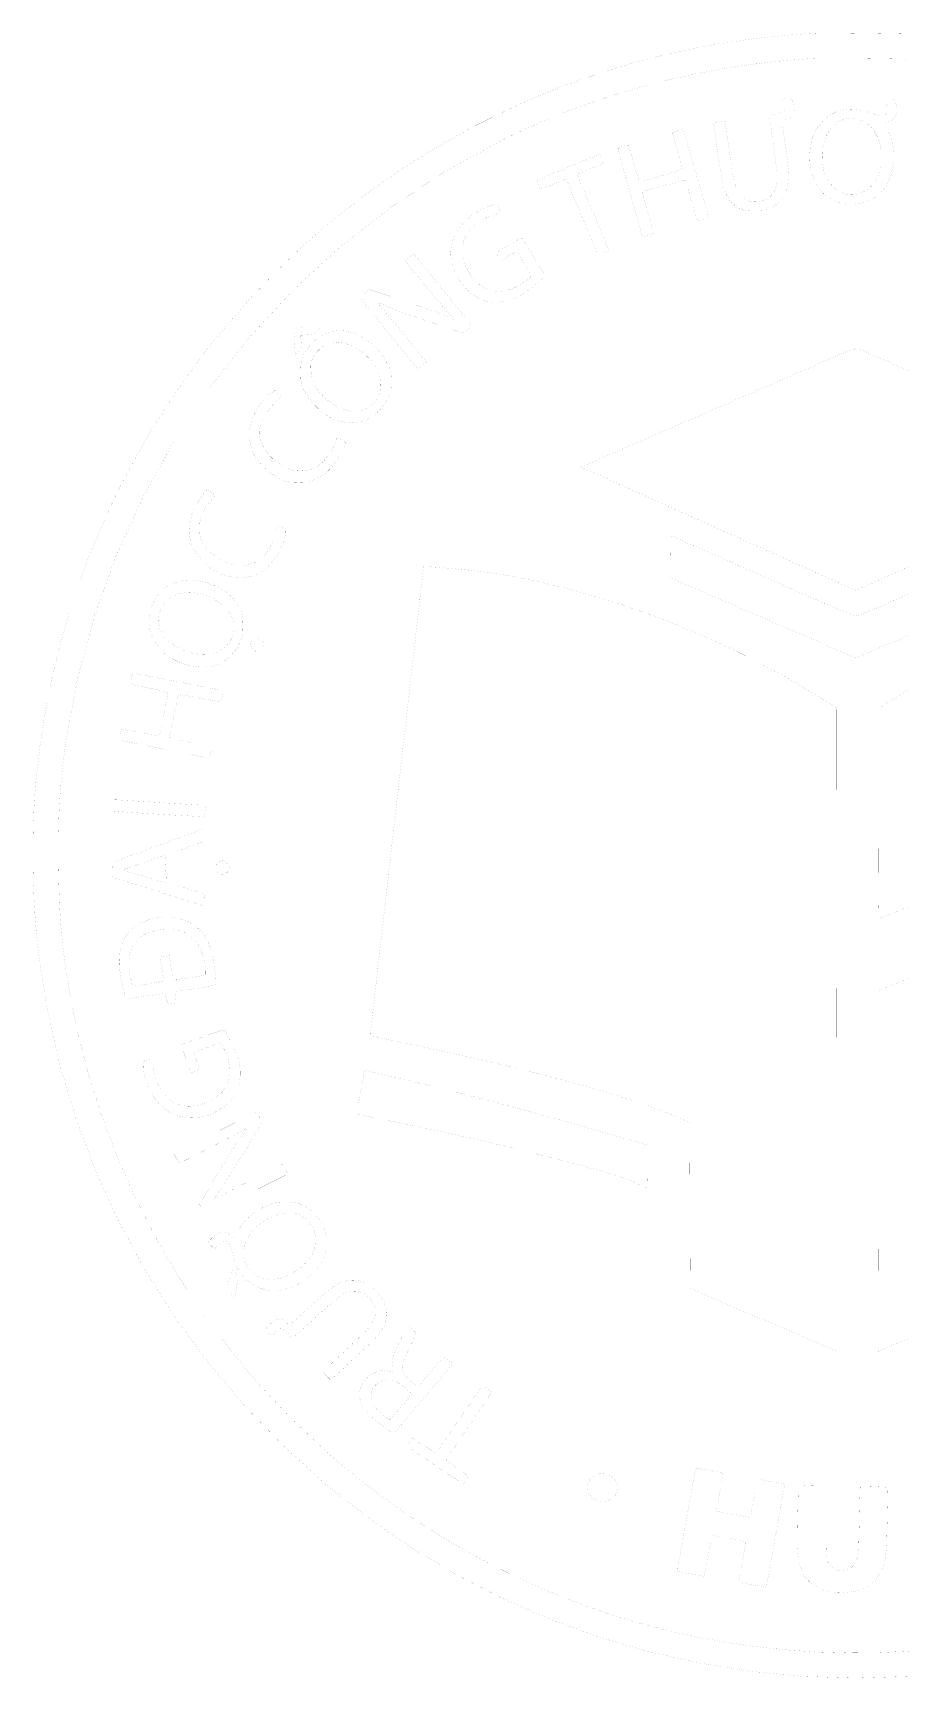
# Model space of a CAD drawing. Header units: millimetres. Extents: x 50 to 464, y 50 to 192.
# Drawn here: x 397.11 to 418.18, y 104.7 to 144.69 of the extents above; entities that cross this region are included whole.
import ezdxf

# ---------------------------------------------------------------- set-up
doc = ezdxf.new("R2010")
doc.units = ezdxf.units.MM
doc.layers.add('Multi-Layer', color=7, linetype='Continuous', true_color=0x14ff14)

msp = doc.modelspace()

# ---------------------------------------------------------------- linework, layer by layer
at = {"layer": 'Multi-Layer', "const_width": 0.001}
for points in [[(420.949, 135.374, 0.000089), (419.149, 136.156, 0.000008), (417.265, 136.974, 0.00733), (417.177, 137.011, 0.176792), (417.093, 137.013, 0.014629), (416.882, 136.937, 0.007657), (416.506, 136.78, 0.000625), (415.527, 136.355, -0.000071), (414.895, 136.079, -0.000084), (414.296, 135.818, -0.000074), (413.79, 135.598, -0.000525), (413.545, 135.492, 0.00024), (412.991, 135.252, 0.000042), (411.951, 134.801, 0.000023), (410.87, 134.331, 0.000662), (410.59, 134.21), (410.424, 134.137), (410.515, 134.099, -0.005916), (410.584, 134.069, -0.000052), (411.105, 133.836, -0.000182), (411.703, 133.568, -0.000117), (412.395, 133.257, 0.000024), (413.187, 132.901, 0.000016), (414.089, 132.496, 0.000016), (414.96, 132.105, 0.000032), (415.648, 131.796), (417.111, 131.139), (418.487, 131.757, -0.00006), (419.094, 132.03, -0.000041), (419.782, 132.339, -0.000041)], [(418.327, 144.668, 0.001303), (417.367, 144.683, 0.001338), (416.409, 144.692, 0.017313), (416.052, 144.683, 0.019052), (414.29, 144.506, 0.021836), (412.626, 144.2, 0.021994), (411.006, 143.753, 0.019894), (409.375, 143.151, 0.010281), (408.946, 142.963, 0.004764), (408.397, 142.702, 0.004776), (407.845, 142.427, 0.008936), (407.404, 142.191, 0.029788), (405.404, 140.916, 0.029525), (403.563, 139.409, 0.029493), (401.91, 137.693, 0.029577), (400.473, 135.797, 0.03073), (399.221, 133.649, 0.031313), (398.25, 131.378, 0.031321), (397.571, 129.004, 0.030782), (397.188, 126.549, 0.015209), (397.122, 125.495, 0.012382), (397.114, 124.364, 0.012347), (397.162, 123.23, 0.014805), (397.265, 122.166, 0.05079), (398.17, 118.255, 0.050674), (399.846, 114.603, 0.050454), (402.23, 111.349, 0.049479), (405.231, 108.615, 0.048541), (408.472, 106.66, 0.047669), (412.047, 105.352, 0.047559), (415.814, 104.743, 0.047851), (419.62, 104.859, 0.031924)], [(419.734, 105.49, -0.027558), (417.608, 105.318, -0.027515), (415.473, 105.381, -0.027242), (413.35, 105.678, -0.030867), (411.085, 106.269, -0.030599), (408.903, 107.135, -0.030451), (406.834, 108.266, -0.029899), (404.903, 109.646, -0.0012), (404.673, 109.834, -0.005605), (404.542, 109.943, -0.004942), (404.406, 110.062, -0.000793), (404.144, 110.296, -0.042439), (401.922, 112.656, -0.041774), (400.118, 115.369, -0.04177), (398.789, 118.345, -0.042414), (397.982, 121.485, -0.008872), (397.873, 122.21, -0.011381), (397.8, 122.88, -0.010842), (397.755, 123.579, -0.006957), (397.731, 124.391, -0.007377), (397.731, 125.256, -0.011222), (397.759, 126.007, -0.011737), (397.82, 126.73, -0.009269), (397.918, 127.509, -0.061067), (399.136, 131.988, -0.060091), (401.406, 136.066, -0.059919), (404.586, 139.498, -0.060069), (408.488, 142.074, -0.02548), (410.212, 142.83, -0.02454), (412.026, 143.416, -0.024286), (413.907, 143.827, -0.023731), (415.834, 144.057, -0.017538), (416.364, 144.077, -0.0032), (417.346, 144.072, -0.003084), (418.328, 144.055, -0.019425)], [(420.26, 131.876, -0.000157), (418.026, 130.892, -0.004514), (417.448, 130.644, -0.012166), (417.152, 130.528, -0.173792), (417.04, 130.528, -0.014756), (416.985, 130.549, -0.001273), (416.846, 130.608, -0.001678), (416.682, 130.679, -0.001301), (416.503, 130.758, 0.000462), (415.944, 131.004, 0.000039), (414.502, 131.639, 0.000018), (412.974, 132.312, 0.001271), (412.72, 132.422, 0.004159), (412.678, 132.44, 0.007079), (412.643, 132.454, 0.002105), (412.613, 132.465, 0.490844), (412.611, 132.464, 0.022263), (412.611, 132.46, 0.00001), (412.609, 132.312, 0.000151), (412.607, 132.148, 0.000092), (412.604, 131.954), (412.599, 131.449), (414.824, 130.485, 0.000241), (415.68, 130.115, 0.000391), (416.407, 129.802, 0.000041), (417.058, 129.522, 0.037392), (417.089, 129.511, 0.162463), (417.136, 129.514, 0.001635), (417.449, 129.643, 0.00363), (417.888, 129.829, 0.000879), (418.61, 130.144, -0.000779)], [(419.121, 122.014, -0.000043), (418.709, 121.844, -0.000043), (418.343, 121.694, -0.000147), (418.105, 121.596), (417.651, 121.409), (417.651, 117.028, 0.000212), (417.651, 115.348, 0.000353), (417.654, 113.934, 0.000005), (417.656, 112.651, 0.413546), (417.661, 112.647, 0.100725), (417.677, 112.65, 0.000027), (418.364, 112.942, 0.000481)], [(418.923, 130.28, -0.000075), (419.687, 130.611, -0.000105)], [(420.068, 129.642, 0.030124), (417.887, 128.416), (417.651, 128.263), (417.651, 125.709, 0.000481), (417.652, 124.384, 0.002664), (417.657, 123.672, 0.000753), (417.664, 123.18, 0.527351), (417.683, 123.168, -0.003254), (417.774, 123.204, -0.000015), (418.734, 123.579, -0.000065), (419.606, 123.92, -0.000499)]]:
    msp.add_lwpolyline(points, format="xyb", dxfattribs=at)
for points in [[(415.412, 143.107, 0.003304), (415.382, 143.096, 0.004755), (415.356, 143.086, 0.002591), (415.334, 143.078, 0.073411), (415.329, 143.075, 0.319997), (415.327, 143.07, 0.009341), (415.335, 143.049, 0.015498), (415.346, 143.024, 0.009649), (415.361, 142.995, -0.044301), (415.388, 142.929, -0.071967), (415.398, 142.868, -0.091275), (415.389, 142.819, -0.133337), (415.364, 142.782, -0.086706), (415.341, 142.769, -0.014462), (415.293, 142.754, -0.015477), (415.235, 142.738, -0.013166), (415.172, 142.725, 0.011306), (415.09, 142.709, 0.058743), (415.046, 142.694, 0.125357), (415.024, 142.675, 0.155661), (415.016, 142.649, 0.032258), (415.018, 142.613, 0.000599), (415.043, 142.425, 0.00147), (415.072, 142.206, 0.000982), (415.108, 141.955, -0.006194), (415.167, 141.493, -0.023413), (415.188, 141.203, -0.037915), (415.177, 141.002, -0.08102), (415.133, 140.854, -0.062445), (415.074, 140.764, -0.06216), (414.995, 140.691, -0.058399), (414.896, 140.636, -0.045219), (414.778, 140.6, -0.050244), (414.647, 140.586, -0.073181), (414.532, 140.603, -0.073571), (414.427, 140.651, -0.051392), (414.325, 140.734, -0.082566), (414.234, 140.862, -0.049311), (414.168, 141.038, -0.025415), (414.109, 141.319, -0.004495), (414.029, 141.853), (413.931, 142.55), (413.802, 142.534, 0.006703), (413.752, 142.527, 0.009582), (413.707, 142.519, 0.005985), (413.67, 142.511, 0.128877), (413.661, 142.506, 0.246122), (413.656, 142.495, 0.00038), (413.683, 142.279, 0.002802), (413.715, 142.035, 0.001711), (413.756, 141.747, 0.004817), (413.838, 141.211, 0.027232), (413.9, 140.929, 0.051114), (413.972, 140.744, 0.061775), (414.076, 140.591, 0.039212), (414.195, 140.476, 0.07641), (414.307, 140.409, 0.069068), (414.442, 140.374, 0.027144), (414.635, 140.363, 0.009082), (414.785, 140.366, 0.043649), (414.87, 140.376, 0.050883), (414.946, 140.4, 0.015183), (415.056, 140.452, 0.064318), (415.246, 140.583, 0.085201), (415.377, 140.747, 0.078983), (415.452, 140.956, 0.047375), (415.476, 141.218, 0.021202), (415.471, 141.325, 0.004634), (415.453, 141.509, 0.004818), (415.428, 141.721, 0.004606), (415.399, 141.936, -0.001369), (415.337, 142.374, -0.032268), (415.328, 142.498, -0.157552), (415.346, 142.556, -0.184632), (415.393, 142.588, 0.115785), (415.522, 142.651, 0.137559), (415.6, 142.761, 0.122365), (415.614, 142.907, 0.081053), (415.562, 143.068, 0.025521), (415.534, 143.116, 0.187145), (415.513, 143.131, 0.137883), (415.484, 143.131, 0.011818)], [(417.906, 143.063, 0.049563), (417.882, 143.053, 0.075557), (417.863, 143.039, 0.097859), (417.853, 143.024, 0.161695), (417.852, 143.008, -0.022707), (417.872, 142.91, -0.047891), (417.877, 142.832, -0.064434), (417.867, 142.772, -0.111379), (417.842, 142.728, -0.111031), (417.791, 142.692, -0.11005), (417.729, 142.681, -0.061371), (417.64, 142.696, -0.013877), (417.495, 142.744, 0.053401), (417.144, 142.83, 0.076101), (416.823, 142.824, 0.082896), (416.54, 142.725, 0.078011), (416.297, 142.537, 0.048697), (416.158, 142.357, 0.054612), (416.062, 142.161, 0.051106), (416.006, 141.937, 0.035119), (415.988, 141.675, 0.061757), (416.036, 141.284, 0.084043), (416.18, 140.958, 0.090839), (416.411, 140.716, 0.086069), (416.718, 140.566, 0.050857), (416.874, 140.537, 0.033768), (417.055, 140.535, 0.033375), (417.239, 140.558, 0.044377), (417.4, 140.604, 0.112077), (417.707, 140.809, 0.089716), (417.926, 141.144, 0.081529), (418.028, 141.564, 0.071047), (417.997, 142.016, 0.029385), (417.962, 142.147, 0.02087), (417.907, 142.289, 0.016965), (417.847, 142.414, 0.135706), (417.805, 142.46, -0.110779), (417.782, 142.483, -0.316086), (417.782, 142.504, -0.181112), (417.807, 142.52, -0.051402), (417.853, 142.524, 0.111289), (417.93, 142.542, 0.070311), (418.008, 142.593, 0.068998), (418.069, 142.664, 0.096721), (418.1, 142.743, 0.044096), (418.104, 142.785, 0.019029), (418.103, 142.842, 0.018655), (418.096, 142.903, 0.02348), (418.086, 142.958, 0.026358), (418.061, 143.043, 0.177243), (418.033, 143.076, 0.178849), (417.991, 143.083, 0.026932)], [(417.28, 142.552, -0.068426), (417.386, 142.487, -0.040694), (417.492, 142.383, -0.039159), (417.586, 142.258, -0.045616), (417.653, 142.126, -0.025602), (417.685, 142.032, -0.036652), (417.703, 141.947, -0.026043), (417.712, 141.84, -0.006781), (417.714, 141.667, -0.00604), (417.712, 141.482, -0.033364), (417.703, 141.383, -0.047802), (417.682, 141.302, -0.02096), (417.64, 141.199, -0.124291), (417.381, 140.878, -0.159282), (417.023, 140.756, -0.159234), (416.662, 140.869, -0.124205), (416.394, 141.184, -0.019586), (416.35, 141.282, -0.039281), (416.325, 141.364, -0.033144), (416.31, 141.457, -0.010362), (416.301, 141.598, -0.021558), (416.3, 141.809, -0.038186), (416.319, 141.981, -0.044102), (416.362, 142.13, -0.044263), (416.43, 142.269, -0.07848), (416.596, 142.466, -0.098469), (416.804, 142.584, -0.10027), (417.037, 142.613, -0.084246)], [(412.752, 142.308, 0.01945), (412.713, 142.293, 0.030033), (412.681, 142.278, 0.030091), (412.658, 142.263, 0.281331), (412.653, 142.252, 0.028687), (412.657, 142.236, 0.000269), (412.691, 142.113, 0.000906), (412.73, 141.973, 0.000586), (412.776, 141.811, -0.005352), (412.82, 141.649, -0.008529), (412.854, 141.509, -0.003218), (412.88, 141.39, -0.264285), (412.875, 141.372, -0.117186), (412.831, 141.347, -0.000634), (412.356, 141.212, -0.000332), (411.87, 141.074, -0.271666), (411.847, 141.08, -0.123489), (411.841, 141.09, -0.000492), (411.805, 141.212, -0.002444), (411.764, 141.35, -0.001531), (411.717, 141.513, 0.002451), (411.67, 141.676, 0.003812), (411.628, 141.816, 0.001183), (411.59, 141.937, 0.120464), (411.581, 141.952, 0.259413), (411.543, 141.963, 0.023621), (411.446, 141.935, 0.023054), (411.352, 141.898, 0.296849), (411.332, 141.868, 0.068604), (411.339, 141.818, 0.00008), (411.626, 140.798, 0.000045), (411.916, 139.768, 0.128427), (411.93, 139.744, 0.254134), (411.937, 139.742, 0.004059), (411.975, 139.75, 0.009546), (412.02, 139.761, 0.006047), (412.072, 139.776, 0.01825), (412.127, 139.795, 0.039518), (412.167, 139.813, 0.05527), (412.191, 139.831, 0.307726), (412.195, 139.846, -0.022937), (412.151, 139.98, -0.0015), (412.042, 140.374, -0.000196), (411.923, 140.81, -0.268892), (411.928, 140.826, -0.129045), (411.963, 140.847, -0.000458), (412.439, 140.979, -0.000405), (412.917, 141.111, -0.148669), (412.953, 141.11, -0.235785), (412.966, 141.098, -0.001959), (413.01, 140.963, -0.006386), (413.059, 140.806, -0.004003), (413.112, 140.621, 0.001569), (413.165, 140.436, 0.002502), (413.211, 140.278, 0.000513), (413.253, 140.139, 0.124039), (413.259, 140.128, 0.25998), (413.28, 140.123, 0.006173), (413.38, 140.147, 0.010287), (413.475, 140.175, 0.102807), (413.511, 140.194, 0.294087), (413.525, 140.242, 0.000342), (413.227, 141.274, 0.000337), (412.927, 142.305, 0.302666), (412.89, 142.336, 0.066459), (412.87, 142.336, 0.013173), (412.835, 142.33, 0.013736), (412.794, 142.32, 0.012394)], [(410.106, 141.423, 0.000669), (409.826, 141.305, 0.001087), (409.589, 141.203, 0.000126), (409.378, 141.112, 0.095097), (409.368, 141.106, 0.27382), (409.363, 141.085, 0.010535), (409.388, 141.004, 0.013357), (409.417, 140.926, 0.160863), (409.437, 140.901, 0.225033), (409.453, 140.9, 0.003427), (409.54, 140.93, 0.008442), (409.641, 140.969, 0.00539), (409.758, 141.017, -0.003375), (409.875, 141.065, -0.005502), (409.974, 141.105, -0.001308), (410.061, 141.138, -0.294471), (410.069, 141.136, -0.096363), (410.075, 141.127, -0.000062), (410.185, 140.867, -0.000766), (410.308, 140.576, -0.000467), (410.452, 140.233, 0.000958), (410.596, 139.889, 0.001534), (410.721, 139.596, 0.000265), (410.832, 139.338, 0.088815), (410.844, 139.32, 0.286829), (410.87, 139.313, 0.008817), (410.98, 139.35, 0.008616), (411.088, 139.391, 0.307483), (411.102, 139.412, 0.098793), (411.1, 139.423, 0.000032), (410.925, 139.844, 0.000423), (410.698, 140.389, 0.00012), (410.344, 141.236, -0.159924), (410.343, 141.248, -0.109788), (410.349, 141.26, -0.087285), (410.361, 141.271, -0.062696), (410.378, 141.278, 0.018064), (410.406, 141.288, 0.002385), (410.463, 141.31, 0.002765), (410.531, 141.338, 0.002315), (410.603, 141.368, 0.000006), (410.679, 141.4, 0.000005), (410.758, 141.433, 0.000005), (410.829, 141.463, 0.000016), (410.877, 141.483), (410.972, 141.523), (410.931, 141.627, 0.022208), (410.913, 141.667, 0.031738), (410.893, 141.7, 0.032709), (410.875, 141.725, 0.226055), (410.862, 141.73, 0.086624), (410.84, 141.726, 0.000394), (410.628, 141.639, 0.001859), (410.387, 141.54, 0.001172)], [(408.156, 140.468, 0.055756), (407.784, 140.264, 0.072628), (407.502, 139.997, 0.079676), (407.327, 139.683, 0.087066), (407.265, 139.339, 0.058623), (407.292, 139.111, 0.046252), (407.371, 138.875, 0.044658), (407.496, 138.649, 0.04557), (407.658, 138.451, 0.075464), (407.925, 138.252, 0.088009), (408.225, 138.153, 0.084649), (408.549, 138.162, 0.063982), (408.888, 138.276, 0.032501), (409.055, 138.372, 0.019048), (409.243, 138.505, 0.018214), (409.41, 138.644, 0.064934), (409.5, 138.75), (409.545, 138.818), (409.281, 139.254, 0.003384), (409.178, 139.422, 0.00525), (409.086, 139.566, 0.001816), (409.006, 139.688, 0.151569), (408.989, 139.702, 0.215254), (408.969, 139.701, 0.004979), (408.881, 139.656, 0.010186), (408.779, 139.6, 0.006619), (408.662, 139.53), (408.365, 139.347), (408.42, 139.248, 0.02623), (408.444, 139.211, 0.043595), (408.468, 139.183, 0.055493), (408.489, 139.166, 0.278804), (408.503, 139.166, 0.005869), (408.522, 139.177, 0.000438), (408.571, 139.207, 0.000607), (408.629, 139.244, 0.000461), (408.693, 139.284, -0.012848), (408.763, 139.325, -0.029003), (408.818, 139.352, -0.034544), (408.86, 139.366, -0.265793), (408.879, 139.36, -0.05959), (408.928, 139.298, -0.002973), (409.061, 139.077, -0.001577), (409.198, 138.843, -0.133058), (409.209, 138.804, -0.223792), (409.177, 138.736, -0.02386), (409.035, 138.63, -0.028997), (408.863, 138.528, -0.038083), (408.695, 138.456, -0.043295), (408.55, 138.42, -0.048468), (408.406, 138.412, -0.048854), (408.263, 138.432, -0.045262), (408.124, 138.479, -0.06497), (407.997, 138.556, -0.034361), (407.862, 138.681, -0.033331), (407.738, 138.831, -0.041693), (407.644, 138.986, -0.015961), (407.597, 139.092, -0.046446), (407.573, 139.169, -0.041351), (407.562, 139.253, -0.010667), (407.559, 139.39, -0.009553), (407.562, 139.526, -0.041407), (407.572, 139.606, -0.052962), (407.593, 139.673, -0.022607), (407.635, 139.758, -0.067788), (407.763, 139.93, -0.042889), (407.953, 140.092, -0.042876), (408.168, 140.22, -0.067522), (408.371, 140.287, 0.017195), (408.44, 140.302, 0.223465), (408.46, 140.318, 0.17028), (408.463, 140.346, 0.009282), (408.44, 140.433, 0.083754), (408.409, 140.5, 0.213779), (408.365, 140.527, 0.112153), (408.293, 140.519, 0.016681)], [(406.256, 139.239), (406.155, 139.152), (406.472, 138.76, 0.002116), (406.609, 138.591, 0.001644), (406.76, 138.409, 0.001662), (406.902, 138.24, 0.004022), (407.008, 138.116, -0.000935), (407.096, 138.014, -0.001047), (407.181, 137.915, -0.000961), (407.253, 137.831, -0.005592), (407.29, 137.786), (407.354, 137.708), (407.252, 137.759, 0.019726), (407.088, 137.834, 0.008532), (406.863, 137.921, 0.005603), (406.542, 138.035, 0.001602), (406.041, 138.204), (405.29, 138.456), (405.178, 138.364, 0.00826), (405.135, 138.328, 0.01243), (405.098, 138.294, 0.007289), (405.07, 138.265, 0.206058), (405.066, 138.256, 0.159451), (405.07, 138.244, 0.00012), (405.272, 137.991, 0.001332), (405.498, 137.709, 0.000812), (405.767, 137.377), (406.468, 136.514), (406.571, 136.6), (406.674, 136.686), (406.262, 137.194, 0.001261), (406.093, 137.402, 0.001318), (405.926, 137.606, 0.001264), (405.78, 137.781, 0.005825), (405.694, 137.882, -0.001058), (405.521, 138.081, -0.050655), (405.49, 138.124, -0.674846), (405.499, 138.135, -0.029468), (405.565, 138.111, 0.007264), (405.798, 138.014, 0.006097), (406.048, 137.918, 0.00459), (406.36, 137.805, 0.00177), (406.794, 137.655, 0.001579), (407.072, 137.56, 0.002463), (407.312, 137.481, 0.000687), (407.521, 137.413, 0.085389), (407.548, 137.409, 0.117162), (407.568, 137.415, 0.01959), (407.602, 137.435, 0.020535), (407.641, 137.462, 0.016931), (407.68, 137.494), (407.774, 137.578), (407.643, 137.743, 0.001293), (407.418, 138.021, 0.000186), (406.958, 138.589, 0.00005), (406.455, 139.209, 0.007394), (406.395, 139.28, 0.072838), (406.37, 139.302, 0.218271), (406.348, 139.305, 0.095641), (406.319, 139.29, 0.008779)], [(403.52, 137.457, 0.087601), (403.478, 137.385, 0.063825), (403.457, 137.294, 0.042816), (403.456, 137.169, 0.014241), (403.475, 136.988), (403.492, 136.861), (403.564, 136.947, 0.030467), (403.604, 137.001, 0.079679), (403.624, 137.045, 0.063842), (403.631, 137.098, 0.014562), (403.628, 137.189), (403.62, 137.344), (403.786, 137.353, 0.013083), (403.885, 137.361, 0.068944), (403.938, 137.374, 0.091135), (403.978, 137.4, 0.03211), (404.025, 137.449), (404.098, 137.536), (403.842, 137.536, 0.004758), (403.675, 137.535, 0.055179), (403.61, 137.526, 0.113784), (403.567, 137.505, 0.044674)], [(404.368, 137.432, 0.068876), (404.172, 137.356, 0.048388), (403.977, 137.222, 0.047817), (403.809, 137.051, 0.061851), (403.693, 136.864, 0.020548), (403.653, 136.765, 0.045158), (403.632, 136.687, 0.034573), (403.622, 136.594, 0.007951), (403.62, 136.436, 0.007797), (403.622, 136.271, 0.040262), (403.633, 136.181, 0.049538), (403.656, 136.101, 0.015638), (403.707, 135.989, 0.051176), (403.811, 135.82, 0.026621), (403.972, 135.633, 0.026625), (404.152, 135.464, 0.053089), (404.313, 135.355, 0.033936), (404.464, 135.288, 0.033085), (404.624, 135.241, 0.034218), (404.783, 135.216, 0.044232), (404.93, 135.217, 0.072846), (405.172, 135.276, 0.063525), (405.4, 135.403, 0.061696), (405.594, 135.588, 0.06128), (405.738, 135.815, 0.016508), (405.783, 135.92, 0.044027), (405.806, 135.998, 0.039033), (405.817, 136.084, 0.010786), (405.82, 136.221, 0.011284), (405.816, 136.365, 0.047699), (405.804, 136.451, 0.046133), (405.776, 136.534, 0.010105), (405.712, 136.671, 0.016645), (405.649, 136.788, 0.028723), (405.588, 136.88, 0.028001), (405.515, 136.967, 0.014924), (405.417, 137.065, 0.043713), (405.158, 137.271, 0.061868), (404.895, 137.401, 0.068644), (404.631, 137.454, 0.073376)], [(404.75, 137.131, -0.031104), (404.887, 137.079, -0.036396), (405.01, 137.012, -0.033785), (405.129, 136.923, -0.021459), (405.255, 136.805, -0.032734), (405.363, 136.68, -0.037621), (405.448, 136.548, -0.038315), (405.512, 136.406, -0.036429), (405.554, 136.254, -0.058965), (405.565, 136.108, -0.060856), (405.542, 135.964, -0.060227), (405.485, 135.829, -0.055723), (405.396, 135.708, -0.112615), (405.146, 135.537, -0.11764), (404.851, 135.494, -0.101068), (404.532, 135.59, -0.065339), (404.219, 135.815, -0.032552), (404.069, 135.976, -0.049907), (403.964, 136.135, -0.05467), (403.898, 136.3, -0.051004), (403.868, 136.479, -0.013522), (403.864, 136.587, -0.045506), (403.87, 136.657, -0.050813), (403.888, 136.721, -0.020014), (403.925, 136.805, -0.068506), (404.026, 136.956, -0.068728), (404.164, 137.073, -0.068782), (404.328, 137.148, -0.068794), (404.507, 137.176, -0.036396), (404.553, 137.174, -0.013879), (404.617, 137.164, -0.013659), (404.685, 137.149, -0.016297)], [(402.87, 135.918, 0.052766), (402.703, 135.754, 0.038516), (402.554, 135.542, 0.038651), (402.44, 135.31, 0.054762), (402.378, 135.088, 0.044477), (402.368, 134.942, 0.032678), (402.381, 134.78, 0.032138), (402.416, 134.617, 0.038071), (402.47, 134.47, 0.062518), (402.57, 134.308, 0.03325), (402.729, 134.135, 0.032589), (402.918, 133.977, 0.04442), (403.108, 133.863, 0.011869), (403.238, 133.804, 0.047925), (403.32, 133.778, 0.044073), (403.409, 133.766, 0.009), (403.569, 133.763, 0.008699), (403.722, 133.766, 0.038264), (403.811, 133.776, 0.046685), (403.89, 133.798, 0.017314), (403.995, 133.844, 0.048915), (404.167, 133.947, 0.04296), (404.324, 134.086, 0.040073), (404.464, 134.259, 0.032111), (404.587, 134.466, 0.005479), (404.633, 134.558, 0.007729), (404.672, 134.641, 0.004832), (404.702, 134.712, 0.100422), (404.707, 134.734, 0.263052), (404.69, 134.764, 0.025493), (404.614, 134.805, 0.026388), (404.534, 134.837, 0.223536), (404.496, 134.833, 0.11346), (404.489, 134.826, 0.050546), (404.482, 134.814, 0.046453), (404.478, 134.799, 0.046517), (404.477, 134.784, -0.114245), (404.46, 134.71, -0.016898), (404.387, 134.573, -0.020109), (404.298, 134.432, -0.032334), (404.209, 134.32, -0.043827), (404.076, 134.196, -0.059093), (403.936, 134.11, -0.060254), (403.781, 134.061, -0.048068), (403.607, 134.046, -0.016116), (403.496, 134.05, -0.041787), (403.418, 134.062, -0.040866), (403.341, 134.087, -0.014851), (403.237, 134.135, -0.05286), (403.012, 134.278, -0.05475), (402.826, 134.462, -0.057604), (402.692, 134.673, -0.073339), (402.623, 134.893, -0.090119), (402.627, 135.09, -0.058349), (402.698, 135.308, -0.053611), (402.827, 135.521, -0.049833), (403.001, 135.709), (403.142, 135.832), (403.077, 135.917, 0.013199), (403.051, 135.949, 0.018621), (403.026, 135.977, 0.015021), (403.004, 135.997, 0.185031), (402.994, 136.001, 0.141102), (402.982, 135.998, 0.007841), (402.95, 135.977, 0.011601), (402.912, 135.95, 0.008194)], [(401.248, 133.471, 0.057262), (401.088, 133.247, 0.047643), (400.972, 132.978, 0.048817), (400.911, 132.7, 0.070662), (400.917, 132.45, 0.100079), (401.069, 132.051, 0.088076), (401.369, 131.721, 0.086502), (401.77, 131.51, 0.09175), (402.211, 131.453, 0.039912), (402.395, 131.478, 0.051864), (402.556, 131.532, 0.052108), (402.703, 131.617, 0.040843), (402.842, 131.737, 0.049585), (402.987, 131.917, 0.031234), (403.121, 132.152, 0.031233), (403.219, 132.389, 0.082575), (403.249, 132.57, 0.049252), (403.245, 132.611, 0.15079), (403.232, 132.636, 0.111253), (403.204, 132.653, 0.020886), (403.146, 132.67, 0.011579), (403.082, 132.685, 0.13742), (403.056, 132.683, 0.223365), (403.041, 132.668, 0.036776), (403.03, 132.628, -0.064734), (402.891, 132.221, -0.098441), (402.663, 131.925, -0.114284), (402.368, 131.767, -0.112122), (402.031, 131.754, -0.05698), (401.788, 131.828, -0.048892), (401.555, 131.958, -0.050367), (401.359, 132.125, -0.07295), (401.227, 132.31, -0.028982), (401.195, 132.384, -0.043594), (401.176, 132.451, -0.034312), (401.167, 132.531, -0.011243), (401.164, 132.65, -0.012169), (401.167, 132.776, -0.038966), (401.178, 132.859, -0.043044), (401.2, 132.935, -0.017448), (401.244, 133.034, -0.019566), (401.282, 133.106, -0.012957), (401.331, 133.186, -0.01305), (401.383, 133.262, -0.024616), (401.429, 133.319, 0.004762), (401.47, 133.366, 0.007287), (401.504, 133.407, 0.003115), (401.532, 133.443, 0.168153), (401.535, 133.451, 0.204644), (401.532, 133.458, 0.007287), (401.509, 133.479, 0.012404), (401.481, 133.503, 0.008251), (401.448, 133.53), (401.36, 133.596)], [(406.6, 131.697, -0.024297), (406.598, 131.674, -0.000709), (406.589, 131.581, -0.001424), (406.576, 131.471, -0.000981), (406.562, 131.346, 0.000646), (406.542, 131.172, 0.000159), (406.509, 130.887, 0.000162), (406.472, 130.56, 0.000162), (406.435, 130.233, -0.000076), (406.394, 129.873, -0.000045), (406.345, 129.444, -0.000045), (406.297, 129.016, -0.000078), (406.256, 128.66, 0.00004), (406.112, 127.398, 0.000012), (405.897, 125.509, 0.000012), (405.685, 123.643, 0.000054), (405.563, 122.572, -0.000011), (405.514, 122.144, -0.000009), (405.463, 121.693, -0.00001), (405.416, 121.283, -0.000027), (405.384, 120.999, 0.000175), (405.359, 120.778, 0.000249), (405.337, 120.583, 0.000136), (405.319, 120.418, 0.00375), (405.314, 120.374, 0.295926), (405.336, 120.332, 0.060053), (405.417, 120.298, 0.016914), (405.594, 120.255, 0.000983), (406.14, 120.14, -0.00644), (408.234, 119.678, -0.008923), (410.099, 119.205, -0.01002), (411.663, 118.745, -0.023339), (412.809, 118.323), (413.071, 118.213), (413.078, 116.191), (413.085, 114.169), (414.862, 113.41), (416.64, 112.65), (416.647, 120.444, 0.000125), (416.649, 123.434, 0.000207), (416.648, 125.956, 0.000005), (416.647, 128.242, 0.090694), (416.643, 128.265, 0.162319), (416.611, 128.305, 0.001245), (416.255, 128.529, 0.004971), (415.881, 128.758, 0.005498), (415.515, 128.972, 0.025158), (413.482, 129.999, 0.025248), (411.359, 130.815, 0.026161), (409.248, 131.386, 0.033321), (407.252, 131.677, 0.000537), (406.808, 131.712, 0.011755), (406.678, 131.719, 0.042018), (406.616, 131.715, 0.372048)], [(400.64, 131.356, 0.081403), (400.379, 131.238, 0.076968), (400.163, 131.042, 0.074123), (400.011, 130.781, 0.067334), (399.935, 130.48, 0.109501), (399.975, 130.097, 0.096649), (400.173, 129.748, 0.088057), (400.507, 129.475, 0.073019), (400.938, 129.311, 0.069101), (401.309, 129.28, 0.089877), (401.641, 129.36, 0.093427), (401.914, 129.548, 0.081066), (402.117, 129.831, 0.012871), (402.174, 129.954, 0.049495), (402.199, 130.035, 0.043839), (402.21, 130.123, 0.008619), (402.213, 130.283, 0.008387), (402.21, 130.439, 0.039967), (402.2, 130.528, 0.049133), (402.177, 130.605, 0.016942), (402.129, 130.711, 0.102348), (401.881, 131.03, 0.07434), (401.498, 131.268, 0.073399), (401.058, 131.386, 0.094421)], [(401.214, 131.051, -0.046596), (401.425, 130.974, -0.043704), (401.623, 130.859, -0.04523), (401.791, 130.715, -0.060774), (401.913, 130.557, -0.02668), (401.95, 130.485, -0.051354), (401.97, 130.425, -0.042488), (401.98, 130.354, -0.01319), (401.982, 130.246, -0.037948), (401.97, 130.089, -0.066162), (401.933, 129.964, -0.068179), (401.866, 129.856, -0.042897), (401.761, 129.749, -0.165454), (401.347, 129.584, -0.101398), (400.823, 129.663, -0.101728), (400.373, 129.942, -0.167616), (400.168, 130.334, -0.052637), (400.163, 130.438, -0.042106), (400.18, 130.549, -0.039476), (400.216, 130.663, -0.034275), (400.271, 130.775, -0.107981), (400.425, 130.944, -0.083041), (400.65, 131.052, -0.074127), (400.923, 131.09, -0.060895)], [(402.461, 129.95, 0.147721), (402.416, 129.893, 0.117957), (402.406, 129.815, 0.113235), (402.432, 129.738, 0.128368), (402.488, 129.684, 0.026221), (402.53, 129.663, 0.101145), (402.558, 129.657, 0.101147), (402.587, 129.663, 0.026223), (402.629, 129.684, 0.113977), (402.677, 129.728, 0.097643), (402.705, 129.791, 0.098796), (402.707, 129.86, 0.119953), (402.681, 129.918, 0.102802), (402.636, 129.957, 0.091587), (402.578, 129.977, 0.090933), (402.516, 129.974, 0.099444)], [(399.502, 129.002, 0.018589), (399.497, 128.955, 0.024955), (399.496, 128.913, 0.023632), (399.499, 128.878, 0.17698), (399.506, 128.864, 0.130542), (399.524, 128.854, 0.001894), (399.647, 128.826, 0.005059), (399.79, 128.795, 0.003298), (399.956, 128.762, -0.003503), (400.18, 128.717, -0.019464), (400.299, 128.687, -0.032183), (400.368, 128.663, -0.295958), (400.384, 128.638, -0.045727), (400.382, 128.607, -0.001028), (400.356, 128.464, -0.002309), (400.325, 128.295, -0.00156), (400.288, 128.104, -0.003318), (400.239, 127.858, -0.015075), (400.204, 127.716, -0.017715), (400.177, 127.627, -0.314613), (400.154, 127.611, -0.046889), (400.126, 127.613, -0.001228), (400.005, 127.634, -0.002578), (399.862, 127.661, -0.001758), (399.701, 127.692, 0.004381), (399.54, 127.723, 0.006962), (399.403, 127.746, 0.002313), (399.284, 127.763, 0.235857), (399.269, 127.758, 0.142753), (399.249, 127.723, 0.014777), (399.231, 127.629, 0.011653), (399.218, 127.532, 0.243124), (399.228, 127.506, 0.133335), (399.258, 127.492, 0.000065), (400.285, 127.284, 0.000166), (401.29, 127.082, 0.049658), (401.373, 127.074, 0.207377), (401.395, 127.083, 0.092541), (401.412, 127.11, 0.043598), (401.428, 127.161, 0.008915), (401.446, 127.253), (401.461, 127.342), (400.948, 127.444, -0.004692), (400.752, 127.484, -0.007706), (400.586, 127.523, -0.002405), (400.445, 127.559, -0.345699), (400.436, 127.572, -0.047169), (400.444, 127.653, -0.000763), (400.538, 128.105, -0.000275), (400.637, 128.577, -0.145536), (400.651, 128.603, -0.238752), (400.666, 128.608, -0.001524), (400.809, 128.586, -0.005631), (400.974, 128.558, -0.003509), (401.166, 128.521, 0.002099), (401.358, 128.484, 0.003429), (401.521, 128.455, 0.000553), (401.665, 128.43, 0.255676), (401.674, 128.433, 0.130595), (401.683, 128.45, 0.001855), (401.709, 128.569, 0.00101), (401.735, 128.692, 0.322499), (401.732, 128.7, 0.085103), (401.7, 128.712, 0.000044), (400.66, 128.915, 0.000077), (399.632, 129.115, 0.048006), (399.573, 129.12, 0.108657), (399.545, 129.114, 0.15088), (399.527, 129.097, 0.081278), (399.514, 129.064, 0.016405)], [(399.054, 125.914), (399.054, 125.777), (399.252, 125.761, 0.003769), (399.762, 125.726, 0.00146), (400.468, 125.683, 0.000084), (401.248, 125.639, 0.213573), (401.268, 125.647, 0.14093), (401.274, 125.657, 0.007552), (401.282, 125.695, 0.011336), (401.29, 125.74, 0.007984), (401.296, 125.791), (401.312, 125.923), (401.225, 125.923, -0.013609), (401.162, 125.925, -0.000338), (400.875, 125.942, -0.000728), (400.537, 125.962, -0.000496), (400.154, 125.987, 0.00032), (399.772, 126.011, 0.00049), (399.441, 126.032, 0.000162), (399.155, 126.049, 0.01375), (399.111, 126.05, 0.087137), (399.08, 126.045, 0.210522), (399.063, 126.029, 0.09036), (399.055, 125.995, 0.009508)], [(400.128, 124.93), (399.041, 124.528), (399.033, 124.343, 0.009118), (399.032, 124.256, 0.032386), (399.035, 124.201, 0.054492), (399.043, 124.168, 0.316912), (399.057, 124.158, -0.074306), (399.081, 124.154, -0.000209), (399.391, 124.059, -0.00125), (399.742, 123.951, -0.00078), (400.152, 123.822, 0.000085), (400.562, 123.693, 0.000134), (400.914, 123.582, 0.000028), (401.224, 123.484, 0.006084), (401.254, 123.475, 0.229426), (401.272, 123.479, 0.187509), (401.283, 123.495, 0.057869), (401.287, 123.535, 0.008092), (401.284, 123.617, 0.00995), (401.277, 123.709, 0.082816), (401.266, 123.749, 0.1611), (401.245, 123.771, 0.067604), (401.207, 123.786, -0.01169), (401.165, 123.797, -0.001405), (401.074, 123.824, -0.001672), (400.966, 123.856, -0.001375), (400.851, 123.891), (400.563, 123.98), (400.563, 124.383), (400.563, 124.785), (400.908, 124.91), (401.254, 125.035), (401.254, 125.185, 0.012048), (401.252, 125.242, 0.020166), (401.248, 125.29, 0.01531), (401.242, 125.327, 0.381932), (401.235, 125.333, 0.067705), (401.219, 125.33, 0.00007), (400.902, 125.214, 0.000688), (400.546, 125.084, 0.000422)], [(400.349, 124.037, -0.27037), (400.342, 124.035, -0.001067), (400.261, 124.058, -0.00486), (400.17, 124.085, -0.00299), (400.062, 124.118, 0.00312), (399.938, 124.157, 0.002065), (399.794, 124.199, 0.002078), (399.655, 124.24, 0.004037), (399.543, 124.271, -0.002711), (399.45, 124.296, -0.004196), (399.37, 124.319, -0.001393), (399.302, 124.34, -0.123345), (399.293, 124.345, -0.533228), (399.294, 124.351, -0.00849), (399.329, 124.365, -0.013708), (399.374, 124.38, -0.007694), (399.43, 124.397, 0.011), (399.511, 124.422, 0.002586), (399.644, 124.467, 0.002663), (399.796, 124.52, 0.002617), (399.949, 124.576), (400.32, 124.712), (400.338, 124.378, -0.002196), (400.345, 124.25, -0.003548), (400.349, 124.141, -0.000679), (400.352, 124.044, -0.206325)], [(401.611, 124.521, 0.163816), (401.561, 124.441, 0.148988), (401.566, 124.343, 0.147401), (401.625, 124.264, 0.159957), (401.716, 124.234, 0.12982), (401.78, 124.251, 0.086675), (401.839, 124.3, 0.09003), (401.877, 124.364, 0.158959), (401.879, 124.424, 0.086668), (401.854, 124.474, 0.057063), (401.811, 124.521, 0.058643), (401.76, 124.556, 0.120967), (401.714, 124.567, 0.074822), (401.693, 124.564, 0.03125), (401.665, 124.553, 0.030047), (401.637, 124.538, 0.034218)], [(400.127, 123.184, 0.056593), (399.836, 123.107, 0.067103), (399.587, 122.969, 0.071206), (399.395, 122.778, 0.076979), (399.271, 122.546, 0.05029), (399.232, 122.389, 0.025914), (399.215, 122.186, 0.024723), (399.218, 121.966, 0.026711), (399.244, 121.753, 0.008181), (399.289, 121.513, 0.02356), (399.331, 121.348, 0.028147), (399.371, 121.24, 0.298359), (399.409, 121.216, 0.034153), (399.438, 121.218, 0.000968), (399.564, 121.236, 0.001967), (399.712, 121.257, 0.001351), (399.88, 121.283, -0.002932), (400.046, 121.307, -0.004722), (400.188, 121.326, -0.001107), (400.311, 121.341, -0.229942), (400.322, 121.337, -0.127927), (400.328, 121.328, -0.007718), (400.336, 121.296, -0.011145), (400.345, 121.257, -0.007981), (400.353, 121.213, 0.046968), (400.373, 121.139, 0.1617), (400.404, 121.1, 0.160181), (400.452, 121.088, 0.045858), (400.529, 121.1, 0.057069), (400.567, 121.114, 0.200333), (400.583, 121.133, 0.098946), (400.586, 121.167, 0.00895), (400.577, 121.251), (400.56, 121.386), (401.051, 121.46, 0.003602), (401.287, 121.497, 0.013577), (401.434, 121.525, 0.013937), (401.532, 121.55, 0.237069), (401.555, 121.571, 0.097995), (401.56, 121.598, 0.006514), (401.557, 121.674, 0.009205), (401.551, 121.766, 0.006747), (401.54, 121.867, 0.031245), (401.461, 122.311, 0.060316), (401.334, 122.649, 0.074885), (401.153, 122.897, 0.083624), (400.914, 123.07, 0.033594), (400.722, 123.149, 0.044984), (400.539, 123.193, 0.043592), (400.347, 123.204, 0.028951)], [(400.716, 122.861, -0.062024), (400.843, 122.802, -0.04075), (400.972, 122.705, -0.040275), (401.086, 122.587, -0.054473), (401.168, 122.463, -0.037846), (401.218, 122.34, -0.02069), (401.263, 122.184, -0.020682), (401.294, 122.024, -0.037023), (401.304, 121.891), (401.305, 121.786), (401.03, 121.744, -0.001057), (400.666, 121.689, -0.030551), (400.572, 121.681, -0.16522), (400.529, 121.695, -0.179547), (400.505, 121.731, -0.017006), (400.498, 121.767, -0.002435), (400.486, 121.842, -0.002765), (400.473, 121.931, -0.002357), (400.46, 122.025), (400.429, 122.259), (400.323, 122.246, 0.005242), (400.282, 122.24, 0.007681), (400.246, 122.234, 0.004145), (400.216, 122.228, 0.126103), (400.209, 122.225, 0.252626), (400.206, 122.218, 0.001445), (400.215, 122.145, 0.00557), (400.226, 122.061, 0.003455), (400.241, 121.963, -0.002164), (400.257, 121.863, -0.002932), (400.27, 121.772, -0.001969), (400.28, 121.696, -0.032362), (400.282, 121.67, -0.305262), (400.267, 121.648, -0.032217), (400.206, 121.628, -0.020972), (400.102, 121.606, -0.004468), (399.92, 121.575, -0.005982), (399.774, 121.554, -0.010969), (399.654, 121.541, -0.00627), (399.557, 121.534, -0.215138), (399.536, 121.542, -0.11623), (399.526, 121.559, -0.008431), (399.508, 121.614, -0.011436), (399.49, 121.68, -0.008393), (399.473, 121.755, -0.034539), (399.448, 121.929, -0.027866), (399.445, 122.119, -0.028681), (399.463, 122.295, -0.062113), (399.5, 122.425, -0.052792), (399.555, 122.524, -0.032784), (399.638, 122.627, -0.032876), (399.734, 122.718, -0.05573), (399.826, 122.779, -0.055776), (400.029, 122.855, -0.039138), (400.271, 122.897, -0.039464), (400.512, 122.9, -0.061831)], [(401.215, 120.278, 0.000643), (401.029, 120.214, 0.001049), (400.87, 120.159, 0.000106), (400.729, 120.109, 0.107175), (400.723, 120.105, 0.290267), (400.719, 120.089, 0.000453), (400.824, 119.779, 0.001004), (400.926, 119.479, 0.102426), (400.948, 119.441, 0.20826), (400.974, 119.43, 0.04823), (401.021, 119.434, 0.046116), (401.075, 119.449, 0.052708), (401.123, 119.473, 0.199341), (401.137, 119.495, 0.087509), (401.138, 119.53, 0.038841), (401.125, 119.588, 0.00666), (401.091, 119.696, -0.010533), (401.066, 119.774, -0.016184), (401.049, 119.843, -0.010656), (401.038, 119.899, -0.256545), (401.043, 119.914, -0.092287), (401.059, 119.924, -0.001992), (401.144, 119.957, -0.004504), (401.245, 119.994, -0.003016), (401.361, 120.035), (401.661, 120.14), (401.709, 120.07, -0.061133), (401.811, 119.873, -0.047358), (401.875, 119.638, -0.048312), (401.892, 119.402, -0.074162), (401.857, 119.2, -0.12295), (401.678, 118.919, -0.084404), (401.362, 118.706, -0.082257), (400.986, 118.606, -0.106414), (400.632, 118.648, -0.108585), (400.407, 118.784, -0.065349), (400.21, 119.028, -0.062196), (400.073, 119.329, -0.074232), (400.026, 119.638), (400.026, 119.735), (399.917, 119.727, 0.017117), (399.849, 119.72, 0.151799), (399.822, 119.707, 0.166349), (399.808, 119.682, 0.021607), (399.8, 119.62, 0.076823), (399.817, 119.385, 0.040618), (399.905, 119.106, 0.04009), (400.041, 118.837, 0.060783), (400.203, 118.632, 0.036509), (400.358, 118.5, 0.053736), (400.513, 118.41, 0.054257), (400.682, 118.356, 0.038146), (400.88, 118.33, 0.013651), (400.981, 118.328, 0.012752), (401.084, 118.331, 0.013312), (401.178, 118.339, 0.027639), (401.251, 118.351, 0.056601), (401.503, 118.438, 0.049805), (401.74, 118.582, 0.051343), (401.937, 118.764, 0.071974), (402.068, 118.965, 0.058304), (402.12, 119.122, 0.035759), (402.145, 119.316, 0.034802), (402.143, 119.52, 0.042769), (402.111, 119.707, 0.03797), (402.038, 119.924, 0.020501), (401.916, 120.178, 0.011926), (401.785, 120.414, 0.286709), (401.72, 120.447, 0.060416), (401.706, 120.444, 0.000301), (401.564, 120.397, 0.001366), (401.403, 120.343, 0.000864)], [(405.079, 118.981, -0.000766), (405.042, 118.791, -0.001131), (405.01, 118.624, -0.000508), (404.981, 118.481, -0.022014), (404.974, 118.451, 0.342315), (404.983, 118.427, 0.056329), (405.032, 118.405, 0.025361), (405.126, 118.38, 0.003981), (405.314, 118.342, -0.00614), (407.462, 117.89, -0.007306), (409.477, 117.41, -0.006224), (411.164, 116.959, -0.049599), (411.914, 116.666, 0.004853), (411.956, 116.645, 0.006973), (411.994, 116.628, 0.004009), (412.025, 116.613, 0.102457), (412.035, 116.612, 0.405709), (412.04, 116.617, 0.000684), (412.045, 116.765, 0.004124), (412.048, 116.934, 0.002473), (412.049, 117.135), (412.049, 117.658), (411.965, 117.682, 0.002275), (409.92, 118.267, 0.003905), (408.208, 118.734, 0.00458), (406.716, 119.114, 0.005969), (405.342, 119.433), (405.172, 119.47)], [(401.529, 117.953), (400.538, 117.456), (400.594, 117.341, 0.013656), (400.617, 117.297, 0.020253), (400.64, 117.259, 0.01608), (400.66, 117.231, 0.233776), (400.671, 117.225, 0.11852), (400.71, 117.235, 0.000197), (401.343, 117.558, 0.001228), (401.913, 117.851, 0.013703), (402.136, 117.975, -0.005179), (402.196, 118.009, -0.008433), (402.247, 118.037, -0.00292), (402.291, 118.059, -0.322134), (402.297, 118.058, -0.355246), (402.298, 118.052, -0.001514), (402.259, 117.992, -0.006109), (402.212, 117.924, -0.003702), (402.156, 117.844, 0.012584), (402.074, 117.722, 0.002224), (401.927, 117.49, 0.002407), (401.757, 117.216, 0.002164), (401.583, 116.931), (401.157, 116.225), (401.221, 116.092, 0.001874), (401.246, 116.041, 0.002836), (401.268, 115.996, 0.001086), (401.287, 115.958, 0.068002), (401.292, 115.952, 0.33522), (401.302, 115.95, 0.000016), (402.287, 116.444, 0.000057), (403.258, 116.931, 0.068101), (403.295, 116.957, 0.306751), (403.296, 116.963, 0.005306), (403.284, 116.996, 0.011419), (403.267, 117.035, 0.007107), (403.246, 117.08), (403.19, 117.196), (402.561, 116.879, 0.001188), (402.304, 116.75, 0.001271), (402.054, 116.622, 0.001204), (401.84, 116.51, 0.005977), (401.721, 116.446, -0.004253), (401.64, 116.402, -0.007363), (401.571, 116.367, -0.002481), (401.514, 116.339, -0.552573), (401.51, 116.342, -0.148158), (401.512, 116.351, -0.001155), (401.554, 116.413, -0.004103), (401.603, 116.484, -0.002608), (401.661, 116.566, 0.011677), (401.745, 116.69, 0.002081), (401.895, 116.925, 0.002248), (402.069, 117.203, 0.002026), (402.247, 117.492), (402.683, 118.206), (402.62, 118.33, 0.011716), (402.595, 118.377, 0.017906), (402.57, 118.417, 0.012721), (402.549, 118.447, 0.257074), (402.539, 118.452, 0.09637), (402.524, 118.448, 0.000103), (402.234, 118.305, 0.000986), (401.91, 118.144, 0.000605)], [(402.913, 116.231, 0.047056), (402.66, 116.121, 0.043766), (402.425, 115.963, 0.045328), (402.229, 115.773, 0.062036), (402.094, 115.569, 0.000206), (402.061, 115.502, 0.000322), (402.033, 115.445, 0.000081), (402.008, 115.395, 0.012293), (402.005, 115.389, -0.499494), (402.002, 115.388, -0.005447), (401.98, 115.406, -0.011306), (401.954, 115.43, -0.006521), (401.924, 115.459, 0.079108), (401.854, 115.51, 0.079418), (401.772, 115.536, 0.079146), (401.686, 115.536, 0.07778), (401.604, 115.509, 0.051869), (401.54, 115.467, 0.021759), (401.464, 115.4, 0.015697), (401.395, 115.329, 0.187114), (401.382, 115.294, 0.137635), (401.386, 115.279, 0.022674), (401.403, 115.253, 0.023454), (401.427, 115.224, 0.018811), (401.455, 115.195), (401.528, 115.125), (401.57, 115.19, -0.044156), (401.592, 115.218, -0.024447), (401.623, 115.248, -0.024205), (401.658, 115.275, -0.035622), (401.691, 115.295, -0.020661), (401.737, 115.317, -0.096233), (401.766, 115.323, -0.113812), (401.793, 115.317, -0.034415), (401.829, 115.297, -0.099086), (401.869, 115.258, -0.052081), (401.902, 115.196, -0.023514), (401.94, 115.089, -0.003191), (402.007, 114.859, 0.066714), (402.124, 114.595, 0.071468), (402.303, 114.378, 0.071771), (402.536, 114.22, 0.068156), (402.807, 114.131, 0.098683), (403.18, 114.138, 0.071303), (403.57, 114.283, 0.069606), (403.913, 114.537, 0.084418), (404.147, 114.861, 0.015729), (404.197, 114.972, 0.049258), (404.221, 115.049, 0.041088), (404.231, 115.138, 0.008526), (404.234, 115.294, 0.008451), (404.231, 115.445, 0.03668), (404.221, 115.533, 0.047354), (404.2, 115.609, 0.020835), (404.158, 115.703, 0.047293), (404.069, 115.849, 0.035572), (403.946, 115.991, 0.03585), (403.806, 116.112, 0.051418), (403.665, 116.197, 0.060514), (403.501, 116.25, 0.037214), (403.298, 116.275, 0.036909), (403.091, 116.269, 0.053936)], [(403.594, 115.96, -0.051924), (403.681, 115.914, -0.03819), (403.765, 115.846, -0.036493), (403.843, 115.763, -0.036385), (403.908, 115.669, -0.077197), (403.962, 115.532, -0.051403), (403.983, 115.365, -0.050741), (403.968, 115.194, -0.0683), (403.919, 115.047, -0.059947), (403.792, 114.851, -0.047751), (403.612, 114.674, -0.046631), (403.397, 114.53, -0.0504), (403.164, 114.433, -0.072236), (402.894, 114.392, -0.093499), (402.648, 114.437, -0.097017), (402.442, 114.566, -0.083809), (402.287, 114.77, -0.082636), (402.246, 114.894, -0.047336), (402.237, 115.052, -0.045995), (402.258, 115.216, -0.059798), (402.308, 115.358, -0.092595), (402.54, 115.668, -0.076418), (402.884, 115.898, -0.08049), (403.262, 116.005, -0.12671)], [(401.889, 114.4), (401.824, 114.183), (401.912, 114.052, 0.008852), (401.946, 114.003, 0.015089), (401.977, 113.963, 0.009028), (402.003, 113.932, 0.43215), (402.01, 113.932, 0.150538), (402.016, 113.942, 0.00165), (402.029, 114.016, 0.004978), (402.044, 114.102, 0.003199), (402.06, 114.203, 0.00398), (402.084, 114.373, 0.046244), (402.087, 114.44, 0.099999), (402.075, 114.486, 0.04644), (402.042, 114.54, 0.012731), (402.02, 114.569, 0.018149), (401.998, 114.594, 0.014278), (401.979, 114.613, 0.190645), (401.97, 114.616, 0.307955), (401.962, 114.611, 0.004384), (401.939, 114.553, 0.010338), (401.915, 114.483, 0.006413)], [(404.739, 114.359, 0.063938), (404.574, 114.304, 0.039781), (404.398, 114.2, 0.025171), (404.175, 114.026, 0.006948), (403.841, 113.73), (403.348, 113.28), (403.292, 113.333, 0.049173), (403.233, 113.378, 0.055279), (403.167, 113.409, 0.058923), (403.101, 113.424, 0.072316), (403.037, 113.421, 0.123156), (402.976, 113.393, 0.019681), (402.876, 113.305, 0.016874), (402.782, 113.21, 0.188577), (402.763, 113.162, 0.177453), (402.768, 113.149, 0.018138), (402.789, 113.125, 0.020868), (402.818, 113.098, 0.015173), (402.852, 113.07, 0.016602), (402.887, 113.046, 0.03354), (402.916, 113.03, 0.051241), (402.936, 113.022, 0.48834), (402.942, 113.027, -0.126355), (402.946, 113.041, -0.01648), (402.961, 113.068, -0.018325), (402.983, 113.099, -0.014388), (403.008, 113.131, -0.073404), (403.078, 113.192, -0.188832), (403.143, 113.206, -0.139314), (403.213, 113.172, -0.034415), (403.304, 113.08), (403.416, 112.951), (403.977, 113.465, -0.004044), (404.216, 113.679, -0.006826), (404.421, 113.855, -0.006239), (404.586, 113.99, -0.05243), (404.666, 114.041, -0.069228), (404.835, 114.098, -0.083934), (405.001, 114.101, -0.086569), (405.155, 114.049, -0.079348), (405.288, 113.948, -0.044268), (405.362, 113.854, -0.054209), (405.413, 113.755, -0.058714), (405.439, 113.654, -0.070169), (405.438, 113.556, -0.080023), (405.387, 113.397, -0.054468), (405.283, 113.237, -0.029467), (405.091, 113.029, -0.005767), (404.72, 112.68, 0.002478), (404.509, 112.484, 0.003983), (404.331, 112.314, 0.000866), (404.177, 112.164, 0.201509), (404.17, 112.146, 0.151132), (404.175, 112.131, 0.01692), (404.196, 112.102, 0.019331), (404.225, 112.068, 0.014542), (404.259, 112.033), (404.347, 111.947), (404.47, 112.06, -0.000616), (404.541, 112.126, -0.000099), (404.681, 112.255, -0.00011), (404.845, 112.406, -0.000097), (405.017, 112.563, 0.003862), (405.316, 112.841, 0.021849), (405.467, 112.997, 0.03843), (405.562, 113.123, 0.034161), (405.641, 113.267, 0.086925), (405.702, 113.49, 0.085327), (405.683, 113.723, 0.080361), (405.585, 113.947, 0.066001), (405.415, 114.146, 0.046195), (405.255, 114.266, 0.061288), (405.088, 114.342, 0.064821), (404.916, 114.373, 0.060939)], [(406.031, 112.895, 0.009922), (405.915, 112.638, 0.03587), (405.857, 112.469, 0.05798), (405.839, 112.343, 0.091202), (405.855, 112.235, -0.009831), (405.866, 112.203, -0.015101), (405.873, 112.174, -0.00949), (405.879, 112.151, -0.250859), (405.877, 112.145, -0.234118), (405.87, 112.143, -0.005198), (405.838, 112.148, -0.010671), (405.799, 112.155, -0.006875), (405.755, 112.164, 0.061308), (405.613, 112.179, 0.07218), (405.479, 112.157, 0.069218), (405.352, 112.096, 0.050609), (405.232, 111.998, 0.129565), (405.065, 111.711, 0.163298), (405.082, 111.407, 0.108689), (405.302, 111.082, 0.040444), (405.735, 110.733, 0.004789), (405.782, 110.702, 0.007142), (405.823, 110.675, 0.003485), (405.859, 110.654, 0.1348), (405.868, 110.651, 0.218394), (405.882, 110.658, 0.000116), (406.198, 111.025, 0.001309), (406.578, 111.469, 0.000537), (407.091, 112.074), (407.314, 112.337), (407.206, 112.428, 0.007979), (407.139, 112.483, 0.092517), (407.109, 112.498, 0.221364), (407.086, 112.495, 0.074733), (407.06, 112.472, -0.001905), (407.034, 112.442, -0.000104), (406.952, 112.345, -0.000162), (406.853, 112.23, -0.000118), (406.744, 112.102), (406.466, 111.777), (406.369, 111.854, -0.035042), (406.226, 111.985, -0.067772), (406.135, 112.111, -0.085654), (406.094, 112.234, -0.097208), (406.1, 112.359, -0.040747), (406.114, 112.402, -0.004248), (406.157, 112.499, -0.00525), (406.21, 112.615, -0.004181), (406.269, 112.738, 0.003319), (406.327, 112.859, 0.004975), (406.376, 112.965, 0.002179), (406.417, 113.055, 0.104113), (406.421, 113.075, 0.207224), (406.41, 113.101, 0.007093), (406.326, 113.177, 0.007174), (406.24, 113.251, 0.203082), (406.213, 113.26, 0.25581), (406.207, 113.256, 0.000419), (406.155, 113.152, 0.00298), (406.098, 113.035, 0.001819)], [(405.942, 111.904, -0.029793), (405.993, 111.876, -0.012373), (406.058, 111.832, -0.01219), (406.127, 111.781, -0.015406), (406.187, 111.73), (406.324, 111.609), (406.076, 111.316, -0.000432), (405.979, 111.201, -0.000639), (405.894, 111.102, -0.000282), (405.821, 111.017, -0.012724), (405.806, 110.999, -0.374003), (405.748, 110.994, -0.022963), (405.6, 111.11, -0.030185), (405.455, 111.251, -0.066854), (405.367, 111.377, -0.165241), (405.332, 111.62, -0.162784), (405.451, 111.836, -0.15337), (405.684, 111.945, -0.146076)], [(407.721, 111.36, -0.000263), (407.325, 110.776, -0.001366), (407.105, 110.454, -0.001053), (406.958, 110.242, -0.037833), (406.92, 110.195, -0.265363), (406.891, 110.186, -0.061199), (406.841, 110.205, -0.028473), (406.76, 110.252, -0.004752), (406.61, 110.353), (406.331, 110.544), (406.26, 110.446), (406.19, 110.348), (406.408, 110.199, -0.00034), (406.522, 110.121, -0.000101), (406.697, 110.002, -0.000101), (406.893, 109.868, -0.000109), (407.085, 109.737, 0.00205), (407.262, 109.617, 0.003264), (407.414, 109.516, 0.00074), (407.549, 109.428, 0.148791), (407.564, 109.424, 0.233016), (407.586, 109.435, 0.008434), (407.643, 109.515, 0.007196), (407.698, 109.597, 0.39433), (407.695, 109.614, 0.012548), (407.689, 109.618, 0.000044), (407.608, 109.673, 0.000239), (407.518, 109.734, 0.00015), (407.411, 109.806, -0.003798), (407.247, 109.919, -0.039196), (407.184, 109.971, -0.131503), (407.163, 110.006, -0.226466), (407.168, 110.04, 0.002733), (407.191, 110.073, 0.000134), (407.264, 110.181, 0.000218), (407.352, 110.309, 0.000157), (407.449, 110.452, -0.000657), (407.563, 110.621, -0.00036), (407.704, 110.827, -0.000359), (407.847, 111.036, -0.000573), (407.97, 111.214, 0.001247), (408.075, 111.368, 0.001916), (408.166, 111.502, 0.00062), (408.244, 111.618, 0.055501), (408.253, 111.636, 0.327995), (408.247, 111.659, 0.008179), (408.157, 111.728, 0.010817), (408.066, 111.792, 0.172911), (408.03, 111.802, 0.220606), (408.023, 111.798, 0.000267), (407.935, 111.672, 0.002263), (407.836, 111.529, 0.001382)], [(410.781, 109.631, 0.059112), (410.695, 109.579, 0.08277), (410.634, 109.513, 0.083489), (410.598, 109.431, 0.061262), (410.586, 109.332, 0.069434), (410.6, 109.23, 0.087477), (410.642, 109.145, 0.084633), (410.711, 109.077, 0.060561), (410.808, 109.026, 0.054401), (410.912, 108.998, 0.070425), (411.01, 108.998, 0.071462), (411.103, 109.024, 0.058172), (411.193, 109.077, 0.133209), (411.297, 109.212, 0.138488), (411.316, 109.379, 0.134904), (411.245, 109.535, 0.123835), (411.102, 109.638, 0.031129), (411.012, 109.668, 0.069453), (410.94, 109.676, 0.069764), (410.869, 109.665, 0.031644)], [(413.214, 109.778, 0.034024), (413.207, 109.75, 0.000153), (413.153, 109.453, 0.000733), (413.091, 109.115, 0.000463), (413.021, 108.72, -0.000075), (412.948, 108.314, -0.000096), (412.882, 107.941, -0.000073), (412.826, 107.628, -0.000836), (412.804, 107.505, 0.007234), (412.791, 107.431, 0.011104), (412.783, 107.366, 0.005754), (412.777, 107.312, 0.220878), (412.782, 107.301, 0.152185), (412.813, 107.284, 0.001138), (413.106, 107.231, 0.000801), (413.403, 107.178, 0.244435), (413.426, 107.186, 0.1482), (413.432, 107.196, 0.000545), (413.459, 107.334, 0.002786), (413.489, 107.49, 0.001739), (413.522, 107.674, -0.001314), (413.556, 107.858, -0.002126), (413.585, 108.014, -0.000318), (413.612, 108.152, -0.149539), (413.616, 108.16, -0.2367), (413.624, 108.163, -0.000649), (413.74, 108.146, -0.003632), (413.871, 108.125, -0.002234), (414.026, 108.099, -0.003283), (414.249, 108.059, -0.023791), (414.355, 108.034, -0.053449), (414.411, 108.012, -0.276374), (414.428, 107.984, -0.038898), (414.425, 107.952, -0.001223), (414.404, 107.82, -0.002375), (414.378, 107.666, -0.001643), (414.348, 107.49, 0.002537), (414.318, 107.318, 0.004111), (414.294, 107.171, 0.000827), (414.275, 107.042, 0.237305), (414.278, 107.032, 0.15296), (414.309, 107.016, 0.001032), (414.603, 106.963, 0.00073), (414.902, 106.911, 0.24382), (414.924, 106.918, 0.153113), (414.94, 106.949, 0.000064), (415.158, 108.166, 0.000044), (415.377, 109.388, 0.245414), (415.37, 109.41, 0.152972), (415.342, 109.425, 0.000924), (415.045, 109.478, 0.00065), (414.745, 109.531, 0.245516), (414.724, 109.524, 0.145842), (414.719, 109.514, 0.000579), (414.693, 109.385, 0.002854), (414.664, 109.238, 0.001784), (414.632, 109.065, -0.000947), (414.601, 108.893, -0.001544), (414.573, 108.747, -0.000172), (414.548, 108.617, -0.147183), (414.545, 108.612, -0.24947), (414.532, 108.608, -0.000162), (414.136, 108.681, -0.000195), (413.741, 108.754, -0.191714), (413.726, 108.763, -0.200904), (413.724, 108.77, -0.000333), (413.746, 108.9, -0.002447), (413.771, 109.047, -0.001502), (413.802, 109.219, 0.003748), (413.832, 109.392, 0.005984), (413.855, 109.54, 0.001749), (413.872, 109.668, 0.230854), (413.868, 109.683, 0.142776), (413.854, 109.69, 0.003312), (413.781, 109.707, 0.007094), (413.695, 109.724, 0.004718), (413.596, 109.742, -0.00116), (413.494, 109.76, -0.001422), (413.399, 109.777, -0.001181), (413.319, 109.792, -0.010215), (413.283, 109.799, 0.049745), (413.259, 109.803, 0.082811), (413.238, 109.8, 0.105423), (413.223, 109.791, 0.133167)], [(415.696, 108.614, 0.00592), (415.688, 107.987, 0.029841), (415.709, 107.637, 0.05262), (415.765, 107.396, 0.058307), (415.868, 107.18, 0.109916), (416.094, 106.953, 0.080797), (416.42, 106.811, 0.073274), (416.806, 106.772, 0.06536), (417.203, 106.843, 0.050103), (417.376, 106.917, 0.057941), (417.521, 107.022, 0.056554), (417.642, 107.159, 0.04438), (417.74, 107.332, 0.044179), (417.801, 107.503, 0.036075), (417.836, 107.695, 0.018745), (417.857, 107.981, 0.003044), (417.872, 108.539), (417.889, 109.339), (417.56, 109.354, 0.003153), (417.433, 109.359, 0.00502), (417.324, 109.362, 0.00136), (417.229, 109.363, 0.201274), (417.22, 109.359, 0.190449), (417.215, 109.349, 0.00021), (417.207, 109.105, 0.001902), (417.2, 108.832, 0.001163), (417.193, 108.51, -0.001104), (417.181, 107.965, -0.014623), (417.17, 107.764, -0.040806), (417.151, 107.646, -0.054696), (417.113, 107.545, -0.042172), (417.045, 107.434, -0.086876), (416.972, 107.364, -0.093394), (416.883, 107.326, -0.054794), (416.768, 107.313, -0.053114), (416.657, 107.325, -0.085959), (416.569, 107.361, -0.085216), (416.497, 107.424, -0.051375), (416.436, 107.519, -0.074443), (416.406, 107.608, -0.030168), (416.392, 107.734, -0.011953), (416.386, 107.955, -0.00113), (416.384, 108.496), (416.384, 109.372), (416.141, 109.373, -0.005578), (416.042, 109.374, -0.005718), (415.943, 109.377, -0.005555), (415.857, 109.382, -0.023853), (415.806, 109.388), (415.714, 109.403)]]:
    msp.add_lwpolyline(points, format="xyb", close=True, dxfattribs=at)

doc.saveas('drawing.dxf')
